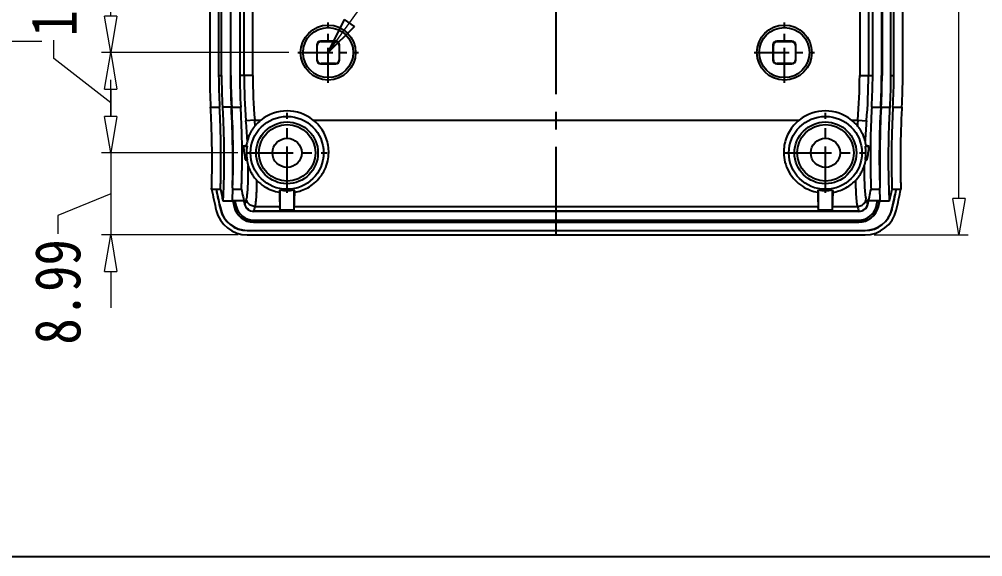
# Model space of a CAD drawing. Header units: millimetres. Extents: x 1786 to 4177, y -2705 to -1639.
# Drawn here: x 3957 to 4062.6, y -1898.6 to -1839.7 of the extents above; entities that cross this region are included whole.
import ezdxf

# ---------------------------------------------------------------- set-up
doc = ezdxf.new("R2010")
doc.units = ezdxf.units.MM
doc.linetypes.add('CENTER', pattern=[50.8, 31.75, -6.35, 6.35, -6.35])
doc.layers.add('dim', color=3, linetype='Continuous', lineweight=9)
doc.styles.add('FFS', font='simfang0.ttf', dxfattribs={"width": 0.85})
doc.dimstyles.new('YanXiu', dxfattribs={"dimtxt": 2.5, "dimasz": 2.2, "dimexe": 1, "dimexo": 0.6, "dimgap": 0.66, "dimtad": 0, "dimzin": 9, "dimdsep": 46, "dimtxsty": 'FFS', "dimblk": 'CLOSEDBLANK', "dimcen": 0, "dimclrd": 256, "dimclre": 131, "dimclrt": 42, "dimazin": 2, "dimtfac": 1, "dimtofl": 0, "dimtmove": 0, "dimatfit": 3, "dimldrblk": 'CLOSEDBLANK', "dimfxl": 0, "dimlwd": 5, "dimlwe": 5, "dimarcsym": 0})

# ---------------------------------------------------------------- blocks, each defined once
blk = doc.blocks.new('_ClosedBlank')
at = {"color": 0, "linetype": 'ByBlock', "lineweight": -2}
for p, q in [((-1, 0.167), (0, 0)), ((-1, 0.167), (-1, -0.167)), ((0, 0), (-1, -0.167))]:
    blk.add_line(p, q, dxfattribs=at)
blk = doc.blocks.new('*D146')
at = {"layer": 'Defpoints', "color": 0}
for p in [(4922.41, -1532.39, 0), (4901.9, -1632.39), (4922.41, -1632.39, 0)]:
    blk.add_point(p, dxfattribs=at)
at = {"layer": 'dim', "color": 131, "lineweight": 5}
for p, q in [((4921.41, -1532.39), (4900.9, -1532.39)), ((4921.41, -1632.39), (4900.9, -1632.39))]:
    blk.add_line(p, q, dxfattribs=at)
at = {"layer": 'dim', "lineweight": 5}
for p, q in [((4901.9, -1536.39), (4901.9, -1577.45)), ((4901.9, -1628.39), (4901.9, -1587.33))]:
    blk.add_line(p, q, dxfattribs=at)
at = {"layer": 'dim', "lineweight": 5, "xscale": 4, "yscale": 4, "zscale": 4}
for p, rotation in [((4901.9, -1532.39), 90), ((4901.9, -1632.39), 270)]:
    blk.add_blockref('_ClosedBlank', p, dxfattribs=dict(at, rotation=rotation))
at = {"layer": 'dim', "color": 42, "insert": (4901.9, -1582.39), "char_height": 5, "attachment_point": 5, "rotation": 90, "style": 'FFS'}
blk.add_mtext('100', dxfattribs=at)
blk = doc.blocks.new('*D145')
at = {"layer": 'Defpoints', "color": 0}
for p in [(4922.41, -1632.39, 0), (4901.9, -1643.39), (4916.82, -1643.39, 0)]:
    blk.add_point(p, dxfattribs=at)
at = {"layer": 'dim', "lineweight": 5}
for p, q in [((4895.67, -1633.04), (4895.67, -1631.05)), ((4901.9, -1637.89), (4895.67, -1633.04)), ((4901.9, -1636.39), (4901.9, -1639.39))]:
    blk.add_line(p, q, dxfattribs=at)
at = {"layer": 'dim', "color": 131, "lineweight": 5}
for p, q in [((4921.41, -1632.39), (4900.9, -1632.39)), ((4915.82, -1643.39), (4900.9, -1643.39))]:
    blk.add_line(p, q, dxfattribs=at)
at = {"layer": 'dim', "lineweight": 5, "xscale": 4, "yscale": 4, "zscale": 4}
for p, rotation in [((4901.9, -1632.39), 90), ((4901.9, -1643.39), 270)]:
    blk.add_blockref('_ClosedBlank', p, dxfattribs=dict(at, rotation=rotation))
at = {"layer": 'dim', "color": 42, "insert": (4895.67, -1627.75), "char_height": 5, "attachment_point": 5, "rotation": 90, "style": 'FFS'}
blk.add_mtext('11', dxfattribs=at)
blk = doc.blocks.new('*D144')
at = {"layer": 'Defpoints', "color": 0}
for p in [(4916.82, -1643.39, 0), (4901.9, -1652.39), (4916.87, -1652.39)]:
    blk.add_point(p, dxfattribs=at)
at = {"layer": 'dim', "lineweight": 5}
for p, q in [((4901.9, -1639.39), (4901.9, -1635.39)), ((4901.9, -1643.39), (4901.9, -1652.39)), ((4901.9, -1647.89), (4896.11, -1650.28)), ((4896.11, -1650.28), (4896.11, -1652.28)), ((4901.9, -1656.39), (4901.9, -1660.39))]:
    blk.add_line(p, q, dxfattribs=at)
at = {"layer": 'dim', "color": 131, "lineweight": 5}
for p, q in [((4915.82, -1643.39), (4900.9, -1643.39)), ((4915.87, -1652.39), (4900.9, -1652.39))]:
    blk.add_line(p, q, dxfattribs=at)
at = {"layer": 'dim', "lineweight": 5, "xscale": 4, "yscale": 4, "zscale": 4}
for p, rotation in [((4901.9, -1643.39), 270), ((4901.9, -1652.39), 90)]:
    blk.add_blockref('_ClosedBlank', p, dxfattribs=dict(at, rotation=rotation))
at = {"layer": 'dim', "color": 42, "insert": (4896.11, -1658.64), "char_height": 5, "attachment_point": 5, "rotation": 90, "style": 'FFS'}
blk.add_mtext('8.99', dxfattribs=at)
blk = doc.blocks.new('*D140')
at = {"layer": 'Defpoints', "color": 0}
for p in [(4984.58, -1512.4), (4984.58, -1652.39), (4994.86, -1652.39)]:
    blk.add_point(p, dxfattribs=at)
at = {"layer": 'dim', "color": 131, "lineweight": 5}
for p, q in [((4985.58, -1512.4), (4995.86, -1512.4)), ((4985.58, -1652.39), (4995.86, -1652.39))]:
    blk.add_line(p, q, dxfattribs=at)
at = {"layer": 'dim', "lineweight": 5}
for p, q in [((4994.86, -1516.4), (4994.86, -1573.13)), ((4994.86, -1648.39), (4994.86, -1591.65))]:
    blk.add_line(p, q, dxfattribs=at)
at = {"layer": 'dim', "lineweight": 5, "xscale": 4, "yscale": 4, "zscale": 4}
for p, rotation in [((4994.86, -1512.4), 90), ((4994.86, -1652.39), 270)]:
    blk.add_blockref('_ClosedBlank', p, dxfattribs=dict(at, rotation=rotation))
at = {"layer": 'dim', "color": 42, "insert": (4994.86, -1582.39), "char_height": 5, "attachment_point": 5, "rotation": 90, "style": 'FFS'}
blk.add_mtext('139.99', dxfattribs=at)
blk = doc.blocks.new('*u4')
at = {"layer": 'Defpoints', "color": 2}
blk.add_lwpolyline([(-135.77, 94.941), (135.77, 94.941), (135.77, -94.941), (-135.77, -94.941)], close=True, dxfattribs=at)
blk = doc.blocks.new('*D344')
at = {"layer": 'Defpoints', "color": 0}
for p in [(-42.04, 59.33), (-39.64, 59.29), (-42.04, 56.54)]:
    blk.add_point(p, dxfattribs=at)
at = {"layer": 'dim', "color": 131, "lineweight": 5}
for p, q in [((-42.04, 58.33), (-42.04, 55.54)), ((-39.64, 58.29), (-39.64, 55.54))]:
    blk.add_line(p, q, dxfattribs=at)
at = {"layer": 'dim', "lineweight": 5}
for p, q in [((-46.04, 56.54), (-50.04, 56.54)), ((-35.64, 56.54), (-31.64, 56.54))]:
    blk.add_line(p, q, dxfattribs=at)
at = {"layer": 'dim', "lineweight": 5, "xscale": 4, "yscale": 4, "zscale": 4}
blk.add_blockref('_ClosedBlank', (-42.04, 56.54), dxfattribs=at)
at = {"layer": 'dim', "lineweight": 5, "xscale": 4, "yscale": 4, "zscale": 4, "rotation": 180}
blk.add_blockref('_ClosedBlank', (-39.64, 56.54), dxfattribs=at)
at = {"layer": 'dim', "color": 42, "insert": (-54.95, 56.54), "char_height": 5, "attachment_point": 5, "style": 'FFS'}
blk.add_mtext('2.4', dxfattribs=at)
blk = doc.blocks.new('*u149')
at = {"color": 1, "linetype": 'CENTER', "ltscale": 0.303795}
blk.add_line((0, -70.245, 0), (0, 70.25, 0), dxfattribs=at)
at = {"color": 7, "linetype": 'Continuous'}
for p, q in [((-37.974, 52.25), (-37.974, -52.75)), ((-36.999, 52.25), (-36.999, -52.75)), ((-36.681, -52.75), (-36.681, 52.25)), ((-35.707, 52.25), (-35.707, -52.75)), ((-35.663, -52.75), (-35.663, 52.25)), ((-34.682, 52.25), (-34.682, -52.75)), ((-34.213, -52.75), (-34.213, 52.25)), ((-33.256, -52.75), (-33.256, 52.25)), ((33.256, 52.25), (33.256, -52.75)), ((34.213, 52.25), (34.213, -52.75)), ((34.682, -52.75), (34.682, 52.25)), ((35.663, 52.25), (35.663, -52.75)), ((35.707, 52.25), (35.707, -52.75)), ((36.681, -52.75), (36.681, 52.25)), ((36.999, -52.75), (36.999, 52.25)), ((37.974, -52.75), (37.974, 52.25)), ((-26.25, -49.424), (-26.206, -49.468)), ((-26.25, -49.424), (-26.25, -51.076)), ((-26.206, -51.032), (-26.206, -49.468)), ((-25.826, -49), (-25.782, -49.044)), ((-24.174, -49), (-25.826, -49)), ((-25.782, -49.044), (-24.218, -49.044)), ((-24.174, -49), (-24.218, -49.044)), ((-23.75, -49.424), (-23.794, -49.468)), ((-23.794, -49.468), (-23.794, -51.032)), ((-23.75, -51.076), (-23.75, -49.424)), ((23.75, -49.424), (23.794, -49.468)), ((23.75, -49.424), (23.75, -51.076)), ((23.794, -51.032), (23.794, -49.468)), ((25.826, -49), (24.174, -49)), ((24.174, -49), (24.218, -49.044)), ((24.218, -49.044), (25.782, -49.044)), ((25.826, -49), (25.782, -49.044)), ((26.25, -49.424), (26.206, -49.468)), ((26.206, -49.468), (26.206, -51.032)), ((26.25, -51.076), (26.25, -49.424)), ((-26.25, -51.076), (-26.206, -51.032)), ((-25.826, -51.5), (-25.782, -51.456)), ((-25.826, -51.5), (-24.174, -51.5)), ((-24.218, -51.456), (-25.782, -51.456)), ((-24.174, -51.5), (-24.218, -51.456)), ((-23.75, -51.076), (-23.794, -51.032)), ((23.75, -51.076), (23.794, -51.032)), ((24.174, -51.5), (24.218, -51.456)), ((24.174, -51.5), (25.826, -51.5)), ((25.782, -51.456), (24.218, -51.456)), ((25.826, -51.5), (25.782, -51.456)), ((26.25, -51.076), (26.206, -51.032)), ((-36.999, -52.75), (-36.681, -52.75)), ((-35.707, -52.75), (-35.663, -52.75)), ((-33.256, -52.75), (-34.682, -52.75)), ((33.256, -52.75), (34.682, -52.75)), ((35.663, -52.75), (35.707, -52.75)), ((36.681, -52.75), (36.999, -52.75)), ((-37.877, -56.25), (-36.9, -56.25)), ((-35.606, -56.25), (-36.581, -56.25)), ((-35.606, -56.25), (-35.562, -56.247)), ((-35.562, -56.25), (-34.58, -56.25)), ((34.58, -56.25), (35.562, -56.25)), ((35.562, -56.247), (35.606, -56.25)), ((35.606, -56.25), (36.581, -56.25)), ((36.9, -56.25), (37.877, -56.25)), ((-33.05, -57.65), (-34.003, -57.73)), ((-33.05, -57.65), (-32.359, -57.65)), ((-26.641, -57.65), (26.641, -57.65)), ((32.359, -57.65), (33.05, -57.65)), ((33.05, -57.65), (34.003, -57.73)), ((-34.301, -60.5), (-33.882, -60.5)), ((-33.95, -60.476), (-33.882, -60.5)), ((33.882, -60.5), (33.95, -60.476)), ((33.882, -60.5), (34.301, -60.5)), ((-33.882, -62), (-34.085, -62)), ((-33.882, -62), (-33.915, -62.012)), ((34.085, -62), (33.882, -62)), ((33.915, -62.012), (33.882, -62)), ((-37.767, -65.236), (-37.287, -65.236)), ((-37.258, -65.249), (-36.799, -65.249)), ((-35.467, -65.09), (-35.516, -66.499)), ((-35.473, -65.249), (-34.501, -65.249)), ((-30.341, -65.578), (-30.25, -65.318)), ((-30.25, -67.488), (-30.25, -65.318)), ((-28.75, -65.318), (-28.75, -67.488)), ((-28.75, -65.318), (-28.659, -65.578)), ((28.659, -65.578), (28.75, -65.318)), ((28.75, -67.488), (28.75, -65.318)), ((30.25, -65.318), (30.25, -67.488)), ((30.25, -65.318), (30.341, -65.578)), ((34.501, -65.249), (35.473, -65.249)), ((35.516, -66.499), (35.467, -65.09)), ((36.799, -65.249), (37.258, -65.249)), ((37.287, -65.236), (37.767, -65.236)), ((-36.533, -66.499), (-35.516, -66.499)), ((-35.456, -66.499), (-35.428, -66.522)), ((-34.225, -66.499), (-35.456, -66.499)), ((-35.428, -66.522), (-35.218, -66.525)), ((-34.225, -66.499), (-34.246, -66.525)), ((-34.008, -66.506), (-33.966, -66.382)), ((35.456, -66.499), (34.225, -66.499)), ((34.225, -66.499), (34.246, -66.525)), ((35.218, -66.525), (35.428, -66.522)), ((35.456, -66.499), (35.428, -66.522)), ((35.516, -66.499), (36.533, -66.499)), ((-36.776, -67.444), (-36.802, -67.45)), ((-35.082, -67.109), (-35.302, -67.161)), ((-34.246, -66.525), (-35.218, -66.525)), ((-34.135, -66.882), (-34.16, -66.889)), ((-32.999, -67.133), (-30.285, -67.133)), ((-30.25, -67.488), (-28.75, -67.488)), ((-28.715, -67.133), (28.715, -67.133)), ((28.75, -67.488), (30.25, -67.488)), ((30.285, -67.133), (32.999, -67.133)), ((34.132, -66.874), (34.135, -66.882)), ((34.135, -66.882), (34.16, -66.889)), ((35.218, -66.525), (34.246, -66.525)), ((35.082, -67.109), (35.302, -67.161)), ((33.162, -67.65), (-33.162, -67.65)), ((-33.162, -67.65), (-33.162, -67.676)), ((33.162, -67.676), (-33.162, -67.676)), ((-33.162, -68.624), (33.162, -68.624)), ((-33.162, -68.85), (-33.162, -68.624)), ((33.162, -67.65), (33.162, -67.676)), ((33.162, -68.85), (33.162, -68.624)), ((-33.162, -68.827), (33.162, -68.827)), ((-33.162, -68.85), (33.162, -68.85)), ((-33.858, -69.75), (33.858, -69.75)), ((-33.858, -69.75), (-33.858, -69.776)), ((-33.858, -69.776), (33.858, -69.776)), ((-33.856, -70.245), (33.856, -70.245))]:
    blk.add_line(p, q, dxfattribs=at)
at = {"color": 1, "linetype": 'CENTER', "ltscale": 0.120482}
for p, q in [((-25, -53.563, 0), (-25, -46.937, 0)), ((25, -53.563, 0), (25, -46.937, 0)), ((-28.313, -50.25, 0), (-21.687, -50.25, 0)), ((21.687, -50.25, 0), (28.313, -50.25, 0))]:
    blk.add_line(p, q, dxfattribs=at)
at = {"color": 1, "linetype": 'CENTER', "ltscale": 0.16}
for p, q in [((-29.5, -65.65, 0), (-29.5, -56.85, 0)), ((29.5, -65.65, 0), (29.5, -56.85, 0)), ((-33.9, -61.25, 0), (-25.1, -61.25, 0)), ((25.1, -61.25, 0), (33.9, -61.25, 0))]:
    blk.add_line(p, q, dxfattribs=at)
at = {"color": 7, "linetype": 'Continuous'}
for centre, radius in [((-25, -50.25), 3.012), ((-25, -50.25), 2.75), ((25, -50.25), 3.012), ((25, -50.25), 2.75), ((-29.5, -61.25), 4), ((-29.5, -61.25), 3.389), ((29.5, -61.25), 4), ((29.5, -61.25), 3.389), ((-29.5, -61.25), 3.1), ((29.5, -61.25), 3.1), ((-29.5, -61.25), 1.6), ((29.5, -61.25), 1.6)]:
    blk.add_circle(centre, radius, dxfattribs=at)
for centre, radius, start, end in [((25, -52.75), 62.974, 180, 183.18604), ((25, -52.75), 61.999, 180, 183.23623), ((25, -52.75), 61.681, 180, 183.25293), ((25, -52.75), 60.707, 180, 183.30501), ((25, -52.75), 60.663, 180, 183.30757), ((25, -52.75), 59.682, 180, 183.36196), ((25, -52.75), 59.213, 180, 184.82493), ((25, -52.75), 58.256, 180, 184.82493), ((-25, -52.75), 58.256, 355.17507, 0), ((-25, -52.75), 59.213, 355.17507, 0), ((-25, -52.75), 59.682, 356.63804, 0), ((-25, -52.75), 60.663, 356.69243, 0), ((-25, -52.75), 60.707, 356.69499, 0), ((-25, -52.75), 61.681, 356.74707, 0), ((-25, -52.75), 61.999, 356.76377, 0), ((-25, -52.75), 62.974, 356.81396, 0), ((-158.558, -62.433), 123.108, 358.76371, 2.87903), ((-131.22, -61.691), 95.813, 357.96739, 3.25562), ((-29.5, -61.25), 4.597, 51.54004, 128.45996), ((29.5, -61.25), 4.597, 51.54004, 128.45996), ((131.21, -61.691), 95.803, 176.74408, 182.03287), ((158.558, -62.433), 123.108, 177.12097, 181.23629), ((-109.264, -64.068), 75.528, 3.14343, 4.81306), ((-126.228, -64.77), 93.45, 3.9855, 4.3698), ((-29.534, -61.208), 4.543, 128.45396, 139.79597), ((29.534, -61.208), 4.543, 40.20406, 51.54602), ((125.89, -64.746), 93.111, 175.62949, 176.0152), ((109.794, -64.104), 76.058, 175.19274, 176.85072), ((-28.862, -61.113), 5.127, 166.61515, 172.86652), ((28.867, -61.112), 5.122, 7.13076, 13.38839), ((-31.92, -93.025), 32.612, 93.56809, 94.18544), ((25, -52.75), 59.805, 187.44579, 188.89764), ((-29.5, -61.25), 4.445, 170.28711, 189.71289), ((29.5, -61.25), 4.445, 350.28711, 9.71289), ((31.92, -93.025), 32.612, 85.81456, 86.43191), ((-25, -52.75), 59.805, 351.10236, 352.55421), ((-31.864, -31.033), 31.046, 265.89783, 266.21195), ((-28.694, -61.125), 5.296, 189.63912, 197.16595), ((28.694, -61.125), 5.296, 342.83128, 350.36093), ((31.864, -31.033), 31.046, 273.78805, 274.10217), ((25, -52.75), 63.997, 191.25032, 193.37537), ((25.002, -52.75), 63.528, 191.33481, 193.37977), ((25, -52.75), 63.5, 191.35207, 193.3798), ((25, -52.75), 63.05, 191.43418, 192.59556), ((25, -52.75), 60.8, 191.86335, 193.44085), ((-29.5, -61.25), 4.136, 259.55316, 280.44684), ((29.5, -61.25), 4.136, 259.55316, 280.44684), ((-25, -52.75), 60.8, 346.55915, 348.13665), ((-25, -52.75), 63.05, 347.40444, 348.56582), ((-25, -52.75), 63.5, 346.6202, 348.64793), ((-25.002, -52.75), 63.528, 346.62023, 348.66519), ((-25, -52.75), 63.997, 346.62463, 348.74968), ((25, -52.75), 62, 192.81247, 193.44085), ((25, -52.75), 61.977, 192.83875, 193.44085), ((-216.278, -5.315), 192.268, 341.32389, 341.44212), ((226.812, -1.762), 203.384, 198.52522, 198.67164), ((-25, -52.75), 61.977, 346.55915, 347.16125), ((-25, -52.75), 62, 346.55915, 347.18753), ((-33.856, -66.745), 3.5, 193.37007, 269.99762), ((-33.856, -66.747), 3.029, 193.4227, 269.95708), ((-33.858, -66.75), 3, 193.3798, 270), ((-33.162, -66.65), 2.2, 193.44085, 270.00001), ((-33.162, -66.65), 2.177, 193.44085, 270), ((25, -52.75), 61.774, 192.88509, 193.44085), ((-33.162, -66.65), 1.974, 193.44085, 270), ((25, -52.75), 60.826, 193.08937, 193.44085), ((-33.162, -66.65), 1.026, 193.44085, 270), ((-33.162, -66.65), 1, 193.44085, 270), ((-235.773, -3.502), 212.524, 342.43187, 342.57793), ((235.025, -3.738), 211.739, 197.42177, 197.56837), ((33.162, -66.65), 1, 270, 346.55915), ((33.162, -66.65), 1.026, 270, 346.55915), ((33.162, -66.65), 1.974, 270, 346.55915), ((33.162, -66.65), 2.177, 270, 346.55915), ((33.162, -66.65), 2.2, 269.99999, 346.55916), ((33.856, -66.745), 3.5, 270.00237, 346.62993), ((33.858, -66.75), 3, 270, 346.6202), ((33.856, -66.747), 3.029, 270.04289, 346.5773), ((-25, -52.75), 60.826, 346.55915, 346.91063), ((-25, -52.75), 61.774, 346.55915, 347.11491)]:
    blk.add_arc(centre, radius, start, end, dxfattribs=at)
for centre, major_axis, start_param, end_param in [((-25.826, -49.424), (0.3, -0.3), 2.3562326, 3.9269527), ((-25.782, -49.468), (0.3, -0.3), 2.3562326, 3.9269527), ((-24.218, -49.468), (-0.3, -0.3), 2.3562326, 3.9269527), ((-24.174, -49.424), (0.3, 0.3), -0.7853601, 0.7853601), ((24.174, -49.424), (0.3, -0.3), 2.3562326, 3.9269527), ((24.218, -49.468), (0.3, -0.3), 2.3562326, 3.9269527), ((25.782, -49.468), (-0.3, -0.3), 2.3562326, 3.9269527), ((25.826, -49.424), (0.3, 0.3), -0.7853601, 0.7853601), ((-25.826, -51.076), (0.3, 0.3), -3.9269527, -2.3562326), ((-25.782, -51.032), (0.3, 0.3), 2.3562326, 3.9269527), ((-24.218, -51.032), (-0.3, 0.3), 2.3562326, 3.9269527), ((-24.174, -51.076), (0.3, -0.3), -0.7853601, 0.7853601), ((24.174, -51.076), (0.3, 0.3), 2.3562326, 3.9269527), ((24.218, -51.032), (0.3, 0.3), 2.3562326, 3.9269527), ((25.782, -51.032), (-0.3, 0.3), 2.3562326, 3.9269527), ((25.826, -51.076), (0.3, -0.3), -0.7853601, 0.7853601)]:
    blk.add_ellipse(centre, major_axis=major_axis, ratio=0.9999239, start_param=start_param, end_param=end_param, dxfattribs=at)
for points, start_tangent, end_tangent in [([(-37.767, -65.236), (-37.763, -65.099), (-37.755, -64.801), (-37.744, -64.354), (-37.733, -63.791), (-37.724, -63.147), (-37.719, -62.426), (-37.719, -61.621), (-37.726, -60.717), (-37.743, -59.691), (-37.774, -58.565), (-37.82, -57.397), (-37.877, -56.25)], (0.0342216, 0.9994143), (-0.0555782, 0.9984543)), ([(-36.799, -65.249), (-36.795, -65.16), (-36.787, -64.89), (-36.775, -64.445), (-36.761, -63.837), (-36.749, -63.073), (-36.743, -62.17), (-36.745, -61.141), (-36.759, -60.012), (-36.789, -58.801), (-36.836, -57.538), (-36.9, -56.25)], (0.0374143, 0.9992998), (-0.0564528, 0.9984053)), ([(-36.581, -56.25), (-36.49, -58.202), (-36.439, -60.086), (-36.425, -61.837), (-36.437, -63.396), (-36.466, -64.7), (-36.499, -65.682), (-36.523, -66.294), (-36.533, -66.499)], (0.0567438, -0.9983888), (-0.0487985, -0.9988086)), ([(-34.501, -65.249), (-34.498, -65.16), (-34.487, -64.89), (-34.473, -64.445), (-34.455, -63.837), (-34.439, -63.073), (-34.429, -62.17), (-34.427, -61.142), (-34.438, -60.013), (-34.467, -58.801), (-34.514, -57.538), (-34.58, -56.25)], (0.0446358, 0.9990033), (-0.0586437, 0.998279)), ([(34.58, -56.25), (34.514, -57.532), (34.467, -58.79), (34.439, -59.996), (34.427, -61.123), (34.428, -62.151), (34.439, -63.058), (34.455, -63.827), (34.472, -64.439), (34.487, -64.887), (34.498, -65.159), (34.501, -65.249)], (-0.0586437, -0.998279), (0.044631, -0.9990035)), ([(36.533, -66.499), (36.523, -66.294), (36.499, -65.682), (36.466, -64.7), (36.437, -63.396), (36.425, -61.837), (36.439, -60.086), (36.49, -58.202), (36.581, -56.25)], (-0.0487985, 0.9988086), (0.0567438, 0.9983888)), ([(36.9, -56.25), (36.836, -57.533), (36.789, -58.79), (36.759, -59.996), (36.745, -61.122), (36.743, -62.151), (36.749, -63.058), (36.761, -63.827), (36.775, -64.439), (36.787, -64.887), (36.795, -65.159), (36.799, -65.249)], (-0.0564528, -0.9984053), (0.0374097, -0.9993)), ([(37.877, -56.25), (37.82, -57.397), (37.774, -58.565), (37.743, -59.691), (37.726, -60.717), (37.719, -61.621), (37.719, -62.426), (37.724, -63.147), (37.733, -63.792), (37.744, -64.354), (37.755, -64.801), (37.763, -65.099), (37.767, -65.236)], (-0.0555782, -0.9984543), (0.0342216, -0.9994143)), ([(-24.934, -61.25), (-24.992, -60.451), (-25.199, -59.654), (-25.555, -58.897), (-26.044, -58.219), (-26.641, -57.65)], (0.0182545, 0.9998334), (-0.783043, 0.6219676)), ([(26.641, -57.65), (26.042, -58.222), (25.554, -58.899), (25.199, -59.655), (24.992, -60.45), (24.934, -61.25)], (-0.783043, -0.6219676), (0.0182544, -0.9998334)), ([(-33.004, -58.275), (-33.244, -58.588), (-33.432, -58.886), (-33.572, -59.153), (-33.676, -59.388), (-33.753, -59.594), (-33.81, -59.773), (-33.85, -59.926)], (-0.6454332, -0.7638168), (-0.231701, -0.972787)), ([(33.85, -59.926), (33.81, -59.775), (33.754, -59.595), (33.676, -59.387), (33.571, -59.151), (33.43, -58.884), (33.243, -58.588), (33.004, -58.275)], (-0.2317011, 0.972787), (-0.6454332, 0.7638167)), ([(-28.659, -65.578), (-27.944, -65.388), (-27.236, -65.068), (-26.54, -64.59), (-25.892, -63.926), (-25.365, -63.077), (-25.038, -62.128), (-24.934, -61.25)], (0.9838071, 0.1792305), (0.0182545, 0.9998334)), ([(24.934, -61.25), (25.069, -62.257), (25.503, -63.345), (26.184, -64.259), (26.983, -64.916), (27.816, -65.34), (28.659, -65.578)], (0.0182544, -0.9998334), (0.9838071, -0.1792305)), ([(-33.966, -66.382), (-33.892, -66.056), (-33.837, -65.611), (-33.798, -65.093), (-33.773, -64.545), (-33.758, -63.968), (-33.751, -63.352), (-33.754, -62.688)], (0.3174041, 0.9482904), (-0.011217, 0.9999371)), ([(-33.754, -62.688), (-33.71, -62.82), (-33.654, -62.968), (-33.584, -63.131), (-33.498, -63.307), (-33.396, -63.492), (-33.278, -63.681), (-33.14, -63.877), (-32.98, -64.078), (-32.799, -64.276)], (0.2952515, -0.9554196), (0.6983478, -0.7157586)), ([(32.799, -64.276), (32.98, -64.078), (33.14, -63.879), (33.277, -63.683), (33.395, -63.493), (33.497, -63.309), (33.583, -63.132), (33.654, -62.969), (33.71, -62.821), (33.754, -62.688)], (0.6983486, 0.7157578), (0.2952932, 0.9554067)), ([(33.754, -62.688), (33.751, -63.294), (33.756, -63.87), (33.769, -64.434), (33.792, -64.996), (33.83, -65.54), (33.887, -66.021), (33.966, -66.382)], (-0.0111888, -0.9999374), (0.3173174, -0.9483194)), ([(-32.999, -67.133), (-32.936, -66.819), (-32.887, -66.399), (-32.85, -65.908), (-32.825, -65.383), (-32.809, -64.841), (-32.799, -64.276)], (0.2741141, 0.9616972), (0.0105343, 0.9999445)), ([(-32.799, -64.276), (-32.003, -64.925), (-31.173, -65.345), (-30.341, -65.578)], (0.6983478, -0.7157586), (0.9838071, -0.1792305)), ([(30.341, -65.578), (30.965, -65.419), (31.59, -65.16), (32.207, -64.787), (32.799, -64.276)], (0.9838071, 0.1792305), (0.6983483, 0.715758)), ([(32.799, -64.276), (32.81, -64.908), (32.832, -65.542), (32.867, -66.162), (32.921, -66.715), (32.999, -67.133)], (0.0105369, -0.9999445), (0.2740951, -0.9617026)), ([(-37.287, -65.236), (-37.277, -65.243), (-37.267, -65.248), (-37.258, -65.249)], (0.7624122, -0.6470916), (1, -0.0000032)), ([(37.258, -65.249), (37.267, -65.248), (37.277, -65.243), (37.287, -65.236)], (1, 0.0000032), (0.7624122, 0.6470916)), ([(-32.999, -67.133), (-33.425, -67.033), (-33.769, -66.766), (-33.966, -66.382)], (-0.9998704, 0.0161015), (-0.249341, 0.9684157)), ([(-30.341, -65.578), (-30.331, -66.001), (-30.32, -66.373), (-30.309, -66.688), (-30.297, -66.943), (-30.285, -67.133)], (0.0216718, -0.9997651), (0.0768075, -0.9970459)), ([(-28.715, -67.133), (-28.703, -66.943), (-28.691, -66.688), (-28.68, -66.372), (-28.669, -66), (-28.659, -65.578)], (0.0768075, 0.9970459), (0.0216718, 0.9997651)), ([(28.659, -65.578), (28.669, -66.001), (28.68, -66.373), (28.691, -66.688), (28.703, -66.943), (28.715, -67.133)], (0.0216718, -0.9997651), (0.0768075, -0.9970459)), ([(30.285, -67.133), (30.297, -66.943), (30.309, -66.688), (30.32, -66.372), (30.331, -66), (30.341, -65.578)], (0.0768075, 0.9970459), (0.0216718, 0.9997651)), ([(32.999, -67.133), (33.425, -67.033), (33.769, -66.765), (33.966, -66.382)], (0.9998708, 0.0160746), (0.2494399, 0.9683903)), ([(-30.25, -67.488), (-30.268, -67.335), (-30.285, -67.133)], (-0.137892, 0.9904473), (-0.0768075, 0.9970459)), ([(-28.75, -67.488), (-28.732, -67.335), (-28.715, -67.133)], (0.137892, 0.9904473), (0.0768075, 0.9970459)), ([(28.75, -67.488), (28.732, -67.335), (28.715, -67.133)], (-0.137892, 0.9904473), (-0.0768075, 0.9970459)), ([(30.25, -67.488), (30.268, -67.335), (30.285, -67.133)], (0.137892, 0.9904473), (0.0768075, 0.9970459))]:
    blk.add_spline(points, degree=3, dxfattribs=dict(at, start_tangent=start_tangent, end_tangent=end_tangent))
at = {"layer": 'dim'}
for base, p1, p2, override, picture, middle in [((44.138, -70.245), (33.856, 69.745), (33.856, -70.245), {"dimtxt": 5, "dimasz": 4, "dimexe": 0.9995, "dimexo": 0.9995, "dimgap": 0.9995}, '*D140', (44.138, -0.25)), ((-48.819, -50.25), (-28.313, 49.75, 0), (-28.313, -50.25, 0), {"dimtxt": 5, "dimasz": 4, "dimexe": 0.9995, "dimexo": 0.9995, "dimgap": 0.9995, "dimzin": 8, "dimtmove": 1}, '*D146', (-48.819, -0.25))]:
    dim = blk.add_linear_dim(base=base, p1=p1, p2=p2, angle=90, dimstyle='YanXiu', override=override, dxfattribs=at)
    dim.commit()
    dim.dimension.update_dxf_attribs({"geometry": picture, "text_midpoint": middle, "insert": (-4950.724, 1582.143)})
for base, p1, p2, picture, middle, set_off in [((-48.819, -61.25), (-28.313, -50.25, 0), (-33.9, -61.25, 0), '*D145', (-55.05, -47.904), (-4950.724, 1582.143)), ((-48.8194, -70.2447), (-33.9, -61.25, 0), (-33.8564, -70.2447), '*D144', (-54.6127, -71.1375), (-4950.7237, 1582.1425))]:
    dim = blk.add_linear_dim(base=base, p1=p1, p2=p2, angle=90, dimstyle='YanXiu', override={"dimtxt": 5, "dimasz": 4, "dimexe": 0.9995, "dimexo": 0.9995, "dimgap": 0.9995, "dimzin": 8, "dimtmove": 1}, dxfattribs=at)
    dim.commit()
    dim.dimension.update_dxf_attribs({"geometry": picture, "text_midpoint": middle, "dimtype": 128, "insert": set_off})
at = {"layer": 'dim', "annotation_type": 0, "has_hookline": 1, "hookline_direction": 0, "text_width": 25.891}
blk.add_leader([(-25, -50.25, 0), (-14.467, -35.554, 0), (-10.467, -35.554, 0)], dimstyle='YanXiu', override={"dimtxt": 6, "dimasz": 4, "dimexe": 1.1994, "dimexo": 1.1994, "dimgap": 1.1994}, dxfattribs=at)
blk = doc.blocks.new('u161')
blk.add_blockref('*u149', (24.739, 105.55))
at = {"layer": 'Defpoints', "xscale": 1.368000000000393, "yscale": 1.367999999999938, "zscale": 1.368}
blk.add_blockref('*u4', (0, 129.88), dxfattribs=at)
at = {"layer": 'dim'}
dim = blk.add_linear_dim(base=(-42.036, 56.536), p1=(-39.636, 59.29), p2=(-42.036, 59.332), dimstyle='YanXiu', override={"dimtxt": 5, "dimasz": 4, "dimexe": 0.9995, "dimexo": 0.9995, "dimgap": 0.9995}, dxfattribs=at)
dim.commit()
dim.dimension.update_dxf_attribs({"geometry": '*D344', "text_midpoint": (-54.952, 56.536)})

msp = doc.modelspace()

# ---------------------------------------------------------------- block references
msp.add_blockref('u161', (3991.1, -1898.61))

doc.saveas('drawing.dxf')
